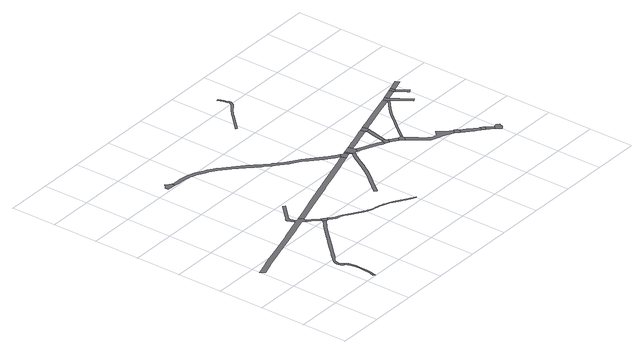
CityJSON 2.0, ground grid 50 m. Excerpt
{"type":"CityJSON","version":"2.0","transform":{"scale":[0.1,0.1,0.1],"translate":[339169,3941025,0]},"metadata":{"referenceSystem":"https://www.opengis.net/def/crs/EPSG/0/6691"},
"CityObjects":{
"road1":{"type":"Road","attributes":{"RoadStructureAttribute.sectionType":"1"},"geometry":[{"type":"MultiSurface","lod":"1","boundaries":[[[0,1,2,3,4,5,6,7,8,9,10,11,12,13,14,15,16,17,18,19,20,21,22,23,24]]]}]},
"road2":{"type":"Road","geometry":[{"type":"MultiSurface","lod":"1","boundaries":[[[25,26,27,28,29,30,13,12,31,32,33]]]}]},
"road3":{"type":"Road","attributes":{"RoadStructureAttribute.sectionType":"1"},"geometry":[{"type":"MultiSurface","lod":"1","boundaries":[[[34,35,36,37,38,39,40,41,42,43,44,45,46,47,48,49,50,51,52,53,54,55,56,57,58,59,60,61,62,63,64,65,66,67,68,69,70,71,72,73,74,75,76,77,78,79,80,81,82,83,84,85,86]]]}]},
"road4":{"type":"Road","attributes":{"RoadStructureAttribute.sectionType":"1"},"geometry":[{"type":"MultiSurface","lod":"1","boundaries":[[[87,88,89,90,91,92,93,94,95,96,97,98,99,100,101,102,103,104,105,106,107,108,109,110,111,112,113,114,33,32,115,116,117,118,119,120,121,122,123,124,125,126,127,128,129,130,131,132,133,134,135,136,137,138]]]}]},
"road5":{"type":"Road","geometry":[{"type":"MultiSurface","lod":"1","boundaries":[[[139,140,141,142,74,73,143,144,145,146,147]]]}]},
"road6":{"type":"Road","attributes":{"RoadStructureAttribute.sectionType":"1"},"geometry":[{"type":"MultiSurface","lod":"1","boundaries":[[[85,148,149,150,151,152,153,154,155,156,157,158,159,160,161,162,163,86]]]}]},
"road7":{"type":"Road","geometry":[{"type":"MultiSurface","lod":"1","boundaries":[[[164,165,166,167,168,169,170,171,172,139,147,173,174,175,176,87,138]]]}]},
"road8":{"type":"Road","geometry":[{"type":"MultiSurface","lod":"1","boundaries":[[[177,178,179,180,181,182,183,184,185,186,187,188,189,190,191,192]]]}]},
"road9":{"type":"Road","attributes":{"RoadStructureAttribute.sectionType":"1"},"geometry":[{"type":"MultiSurface","lod":"1","boundaries":[[[193,194,195,196,197,198,199,200,201,202,203,204,205,206,207,208,209,210,211,212,213,214,215,216,217,218,219,220,221,222,223,224,225,226,227,228,229,230,231,232,233,234,235,236,237,238,239,240,241,242,243,244,245,246,247,248,249,250,251,252,253,254,255,256,257,258,259,260,261,262,263,264,265,266,267,268,269,170,169]]]}]},
"road10":{"type":"Road","attributes":{"RoadStructureAttribute.sectionType":"1"},"geometry":[{"type":"MultiSurface","lod":"1","boundaries":[[[270,271,272,273,274,275,276,277,278,279,280,281,282,283,284,285,286,287,288,289,290,291,80,79]]]}]},
"road11":{"type":"Road","attributes":{"RoadStructureAttribute.sectionType":"1"},"geometry":[{"type":"MultiSurface","lod":"1","boundaries":[[[292,293,294,295,296,297,298,299,300,301,302,303,304,305,306,307,308,309,310,311,312,313,314,315,316,317,318,319,320,180,179,321,322,323,324,325,326,327,328,329,330,331,332,333,334,335,336,337,338,339,340,341,342,343,344,345,346,347,348,349,350,351,352,353,281,354]]]}]},
"road12":{"type":"Road","attributes":{"RoadStructureAttribute.sectionType":"1"},"geometry":[{"type":"MultiSurface","lod":"1","boundaries":[[[355,356,357,358,359,360,361,362,363,364,365,366,367,368,369,370,371,372,373,374,375,376,377,378,379,380,381,382]]]}]},
"road13":{"type":"Road","geometry":[{"type":"MultiSurface","lod":"1","boundaries":[[[281,280,383,384,385,354]]]}]},
"road14":{"type":"Road","geometry":[{"type":"MultiSurface","lod":"1","boundaries":[[[355,386,384,383]]]}]},
"road15":{"type":"Road","geometry":[{"type":"MultiSurface","lod":"1","boundaries":[[[387,388,389,390,391,392,393,394,395,386,355,382]]]}]},
"road16":{"type":"Road","attributes":{"RoadStructureAttribute.sectionType":"1"},"geometry":[{"type":"MultiSurface","lod":"1","boundaries":[[[396,397,398,399,400,401,389,388,402,403,404,405,406,407,408,409]]]}]},
"road17":{"type":"Road","attributes":{"RoadStructureAttribute.sectionType":"1"},"geometry":[{"type":"MultiSurface","lod":"1","boundaries":[[[392,410,411,412,413,414,415,416,417,418,419,420,421,422,423,424,393]]]}]},
"road18":{"type":"Road","attributes":{"RoadStructureAttribute.sectionType":"1"},"geometry":[{"type":"MultiSurface","lod":"1","boundaries":[[[425,426,427,428,429,430,431,432,433,434,435,436,437,438,439,440,441,442,443,444,445,446,447,448,449,450,451,452,453,454,455]]]}]},
"road19":{"type":"Road","geometry":[{"type":"MultiSurface","lod":"1","boundaries":[[[456,457,458,459,460,461,462,396,409]]]}]},
"road20":{"type":"Road","attributes":{"RoadStructureAttribute.sectionType":"1"},"geometry":[{"type":"MultiSurface","lod":"1","boundaries":[[[463,464,465,466,467,457,456,468,469,470,471]]]}]},
"road21":{"type":"Road","attributes":{"RoadStructureAttribute.sectionType":"1"},"geometry":[{"type":"MultiSurface","lod":"1","boundaries":[[[472,473,474,475,461,460,476,477,478,479,480]]]}]},
"road22":{"type":"Road","geometry":[{"type":"MultiSurface","lod":"1","boundaries":[[[481,482,483,484,485,486,487,488,489,490,491,492,493,463,471,494,495]]]}]},
"road23":{"type":"Road","geometry":[{"type":"MultiSurface","lod":"1","boundaries":[[[496,497,498,419,418,499,472,480]]]}]},
"road24":{"type":"Road","attributes":{"RoadStructureAttribute.sectionType":"1"},"geometry":[{"type":"MultiSurface","lod":"1","boundaries":[[[500,501,502,503,504,505,506,507,508,509,510,511,512,513,514,515,516,517,518,519,520,521,522,523,524,525,526,527,528,481,495]]]}]},
"road25":{"type":"Road","attributes":{"RoadStructureAttribute.sectionType":"1"},"geometry":[{"type":"MultiSurface","lod":"1","boundaries":[[[529,530,531,532,533,534,535,498,497,536,537,538,539,540,529,541,542,543,544,545,546,547,548,487,486,549,550,551,552,553,554,555,556,557,558,559]]]}]},
"road26":{"type":"Road","geometry":[{"type":"MultiSurface","lod":"1","boundaries":[[[560,513,512,561,562,563,564,565,566,567]]]}]},
"road27":{"type":"Road","attributes":{"RoadStructureAttribute.sectionType":"1"},"geometry":[{"type":"MultiSurface","lod":"1","boundaries":[[[568,569,570,562,561,571,572,573,574]]]}]},
"road28":{"type":"Road","geometry":[{"type":"MultiSurface","lod":"1","boundaries":[[[575,574,573,576,577,578]]]}]},
"road29":{"type":"Road","attributes":{"RoadStructureAttribute.sectionType":"1"},"geometry":[{"type":"MultiSurface","lod":"1","boundaries":[[[579,577,576,580]]]}]},
"road30":{"type":"Road","geometry":[{"type":"MultiSurface","lod":"1","boundaries":[[[581,582,583,584,585,579,580,586,587,588,589]]]}]},
"road31":{"type":"Road","attributes":{"RoadStructureAttribute.sectionType":"1"},"geometry":[{"type":"MultiSurface","lod":"1","boundaries":[[[590,530,529,559,591,592,593,594,595,596,597]]]}]},
"road32":{"type":"Road","geometry":[{"type":"MultiSurface","lod":"1","boundaries":[[[598,599,600,590,597,601]]]}]},
"road33":{"type":"Road","geometry":[{"type":"MultiSurface","lod":"1","boundaries":[[[602,603,604,605,598,601]]]}]},
"road34":{"type":"Road","attributes":{"RoadStructureAttribute.sectionType":"1"},"geometry":[{"type":"MultiSurface","lod":"1","boundaries":[[[602,606,607,608,609,603]]]}]},
"road35":{"type":"Road","attributes":{"RoadStructureAttribute.sectionType":"1"},"geometry":[{"type":"MultiSurface","lod":"1","boundaries":[[[610,611,604,603]]]}]}
},
"vertices":[
[640,9,0],[642,20,0],[655,67,0],[660,96,0],[663,132,0],[665,193,0],[665,225,0],[663,259,0],[658,303,0],[654,320,0],[648,340,0],[637,358,0],[626,371,0],[609,358,0],[620,346,0],[629,331,0],[635,315,0],[638,300,0],[643,257,0],[645,225,0],[645,193,0],[643,133,0],[640,99,0],[636,71,0],[623,24,0],
[584,394,0],[586,390,0],[586,387,0],[585,387,0],[585,364,0],[599,364,0],[613,388,0],[602,404,0],[581,401,0],
[941,1200,0],[850,1173,0],[706,1128,0],[639,1106,0],[580,1089,0],[579,1089,0],[569,1086,0],[522,1073,0],[408,1041,0],[356,1027,0],[321,1017,0],[193,977,0],[135,959,0],[70,936,0],[49,929,0],[38,927,0],[1,913,0],[37,865,0],[88,886,0],[167,912,0],[171,913,0],[207,926,0],[327,960,0],[423,990,0],[536,1022,0],[582,1035,0],[583,1035,0],[654,1055,0],[710,1073,0],[723,1077,0],[806,1101,0],[848,1116,0],[865,1122,0],[956,1150,0],[970,1154,0],[985,1158,0],[991,1156,0],[996,1151,0],[1002,1145,0],[1012,1134,0],[1036,1151,0],[1032,1159,0],[1032,1163,0],[1034,1169,0],[1037,1171,0],[1039,1173,0],[1009,1220,0],[985,1214,0],[978,1214,0],[973,1215,0],[971,1216,0],[967,1220,0],[937,1210,0],
[1120,1007,0],[1113,1001,0],[1087,979,0],[1058,952,0],[1026,924,0],[999,898,0],[921,820,0],[886,783,0],[849,745,0],[796,691,0],[702,593,0],[694,585,0],[686,577,0],[654,547,0],[641,533,0],[633,523,0],[632,522,0],[626,515,0],[617,505,0],[611,499,0],[606,494,0],[599,485,0],[592,476,0],[586,461,0],[582,450,0],[578,429,0],[578,421,0],[579,409,0],[599,412,0],[598,421,0],[598,427,0],[602,445,0],[610,466,0],[614,472,0],[620,479,0],[630,488,0],[640,496,0],[651,505,0],[670,521,0],[697,547,0],[716,564,0],[817,670,0],[882,736,0],[908,762,0],[943,799,0],[1020,876,0],[1046,902,0],[1061,915,0],[1078,930,0],[1108,957,0],[1131,977,0],[1137,981,0],
[1139,1046,0],[1136,1049,0],[1071,1112,0],[1045,1139,0],[1029,1114,0],[1050,1091,0],[1108,1033,0],[1113,1028,0],[1118,1022,0],
[950,1268,0],[950,1273,0],[950,1278,0],[951,1284,0],[954,1289,0],[969,1310,0],[995,1333,0],[1118,1459,0],[1096,1480,0],[1068,1451,0],[974,1355,0],[943,1326,0],[920,1305,0],[913,1297,0],[911,1290,0],[913,1284,0],
[1146,987,0],[1151,988,0],[1154,988,0],[1158,988,0],[1161,986,0],[1166,984,0],[1185,1007,0],[1163,1024,0],[1153,1034,0],[1119,1021,0],[1122,1017,0],[1122,1014,0],[1122,1010,0],
[697,2529,0],[727,2526,0],[773,2523,0],[776,2562,0],[768,2566,0],[763,2570,0],[760,2573,0],[757,2577,0],[756,2580,0],[756,2584,0],[718,2609,0],[702,2585,0],[696,2579,0],[688,2575,0],[680,2572,0],[679,2530,0],
[1175,976,0],[1209,953,0],[1238,934,0],[1252,928,0],[1262,926,0],[1271,926,0],[1280,925,0],[1289,922,0],[1312,912,0],[1323,906,0],[1337,898,0],[1357,885,0],[1382,866,0],[1404,851,0],[1424,838,0],[1446,823,0],[1460,814,0],[1470,807,0],[1492,795,0],[1507,786,0],[1529,775,0],[1541,769,0],[1561,762,0],[1577,757,0],[1592,753,0],[1616,748,0],[1632,745,0],[1646,742,0],[1668,737,0],[1690,731,0],[1710,725,0],[1738,711,0],[1769,696,0],[1801,678,0],[1868,638,0],[1888,626,0],[1913,610,0],[1953,586,0],[2002,556,0],[2007,564,0],[2010,569,0],[1960,599,0],[1920,623,0],[1898,637,0],[1876,651,0],[1809,691,0],[1776,710,0],[1745,725,0],[1716,739,0],[1694,746,0],[1672,751,0],[1649,757,0],[1632,761,0],[1619,763,0],[1596,767,0],[1581,771,0],[1566,776,0],[1547,783,0],[1535,789,0],[1514,799,0],[1499,808,0],[1478,820,0],[1454,835,0],[1433,850,0],[1412,864,0],[1391,879,0],[1366,897,0],[1345,911,0],[1330,920,0],[1318,925,0],[1308,930,0],[1297,936,0],[1282,943,0],[1268,950,0],[1254,959,0],[1226,978,0],[1193,1000,0],
[1048,1177,0],[1156,1210,0],[1342,1269,0],[1410,1290,0],[1580,1345,0],[1639,1364,0],[1702,1384,0],[1756,1401,0],[1979,1470,0],[2080,1502,0],[2171,1531,0],[2155,1582,0],[2063,1550,0],[1737,1450,0],[1695,1437,0],[1640,1419,0],[1626,1415,0],[1566,1396,0],[1509,1379,0],[1325,1321,0],[1222,1288,0],[1140,1260,0],
[2170,1625,0],[2166,1628,0],[2063,1705,0],[2049,1716,0],[1884,1859,0],[1793,1922,0],[1790,1924,0],[1742,1957,0],[1653,2034,0],[1647,2039,0],[1596,2088,0],[1527,2152,0],[1471,2210,0],[1371,2305,0],[1266,2398,0],[1259,2403,0],[1240,2417,0],[1216,2435,0],[1185,2455,0],[1156,2469,0],[1091,2503,0],[1064,2516,0],[1025,2532,0],[993,2541,0],[976,2544,0],[926,2552,0],[885,2556,0],[846,2559,0],[784,2560,0],[842,2517,0],[881,2514,0],[920,2510,0],[979,2501,0],[984,2500,0],[1011,2492,0],[1047,2478,0],[1072,2466,0],[1137,2432,0],[1164,2418,0],[1192,2400,0],[1215,2383,0],[1239,2365,0],[1343,2274,0],[1441,2180,0],[1498,2121,0],[1542,2077,0],[1549,2072,0],[1564,2059,0],[1625,2002,0],[1647,1984,0],[1679,1956,0],[1715,1926,0],[1754,1898,0],[1769,1887,0],[1814,1857,0],[1858,1826,0],[1906,1784,0],[1911,1780,0],[1986,1714,0],[2022,1682,0],[2079,1640,0],[2109,1617,0],[2180,1618,0],
[2267,1539,0],[2236,1496,0],[2220,1475,0],[2201,1446,0],[2194,1433,0],[2176,1401,0],[2138,1339,0],[2114,1298,0],[2080,1246,0],[2049,1202,0],[2007,1146,0],[1959,1091,0],[1908,1029,0],[1842,950,0],[1869,927,0],[1936,1008,0],[1986,1068,0],[2034,1124,0],[2077,1182,0],[2109,1226,0],[2144,1279,0],[2169,1321,0],[2206,1383,0],[2231,1428,0],[2247,1453,0],[2248,1455,0],[2262,1473,0],[2295,1519,0],
[2240,1554,0],[2226,1602,0],[2209,1597,0],
[2249,1609,0],
[2303,1530,0],[2331,1519,0],[2349,1560,0],[2344,1574,0],[2343,1578,0],[2345,1585,0],[2330,1634,0],[2318,1630,0],[2256,1611,0],
[2620,1442,0],[2610,1444,0],[2569,1463,0],[2565,1465,0],[2460,1512,0],[2431,1524,0],[2372,1501,0],[2392,1492,0],[2442,1470,0],[2551,1422,0],[2579,1409,0],[2584,1407,0],[2592,1403,0],[2602,1399,0],
[2372,1592,0],[2373,1593,0],[2439,1612,0],[2444,1614,0],[2512,1634,0],[2553,1647,0],[2638,1672,0],[2647,1674,0],[2670,1680,0],[2653,1734,0],[2622,1725,0],[2550,1702,0],[2429,1664,0],[2422,1662,0],[2355,1641,0],
[2272,3090,0],[2283,3057,0],[2288,3040,0],[2288,3030,0],[2285,3019,0],[2281,3011,0],[2275,3001,0],[2270,2996,0],[2265,2991,0],[2222,2960,0],[2200,2943,0],[2130,2884,0],[2119,2873,0],[1948,2699,0],[1962,2685,0],[2130,2855,0],[2144,2869,0],[2212,2927,0],[2234,2943,0],[2278,2975,0],[2285,2982,0],[2291,2988,0],[2299,3001,0],[2304,3013,0],[2308,3028,0],[2308,3043,0],[2302,3062,0],[2291,3096,0],[2273,3155,0],[2272,3158,0],[2250,3151,0],
[2656,1376,0],[2675,1417,0],[2671,1421,0],[2668,1426,0],[2667,1445,0],[2628,1453,0],[2626,1444,0],
[2761,1361,0],[2737,1380,0],[2717,1395,0],[2698,1405,0],[2681,1414,0],[2677,1365,0],[2692,1357,0],[2709,1345,0],[2730,1327,0],
[2674,1673,0],[2672,1667,0],[2665,1633,0],[2654,1580,0],[2696,1586,0],[2697,1588,0],[2705,1628,0],[2711,1656,0],[2714,1671,0],
[2804,1316,0],[2800,1323,0],[2799,1326,0],[2799,1329,0],[2800,1332,0],[2814,1349,0],[2798,1362,0],[2793,1358,0],[2788,1356,0],[2781,1355,0],[2778,1355,0],[2772,1355,0],[2768,1357,0],[2751,1306,0],[2770,1287,0],
[2720,1692,0],[2725,1698,0],[2709,1751,0],[2673,1678,0],
[2795,1254,0],[2824,1213,0],[2877,1142,0],[2878,1141,0],[2905,1107,0],[2925,1086,0],[3002,1054,0],[3050,1040,0],[3105,1020,0],[3125,1011,0],[3143,1000,0],[3153,993,0],[3161,986,0],[3190,1021,0],[3129,1079,0],[3091,1122,0],[3069,1147,0],[3023,1102,0],[3014,1099,0],[3001,1103,0],[2981,1109,0],[2963,1118,0],[2951,1128,0],[2940,1139,0],[2912,1170,0],[2880,1213,0],[2877,1218,0],[2861,1240,0],[2831,1281,0],
[3241,1853,0],[3225,1901,0],[3212,1897,0],[3015,1839,0],[2975,1827,0],[2778,1768,0],[2714,1753,0],[2731,1701,0],[2804,1724,0],[2808,1725,0],[2990,1779,0],[3017,1788,0],[3135,1759,0],[3097,1723,0],[3058,1680,0],[2990,1599,0],[2966,1569,0],[2952,1552,0],[2920,1512,0],[2875,1457,0],[2875,1425,0],[2935,1499,0],[2968,1540,0],[2985,1561,0],[3006,1586,0],[3030,1615,0],[3073,1667,0],[3111,1709,0],[3120,1717,0],[3148,1744,0],[3254,1838,0],
[3197,1022,0],[3204,950,0],[3233,985,0],[3229,990,0],[3226,999,0],[3227,1009,0],[3229,1011,0],[3203,1028,0],
[3380,858,0],[3337,895,0],[3286,939,0],[3313,856,0],[3354,822,0],[3359,817,0],[3389,851,0],
[3393,857,0],[3393,787,0],[3423,821,0],[3417,838,0],
[3491,760,0],[3461,727,0],
[3540,713,0],[3543,724,0],[3554,741,0],[3523,765,0],[3505,762,0],[3464,723,0],[3480,708,0],[3506,674,0],[3543,701,0],
[3268,1915,0],[3259,1843,0],[3315,1768,0],[3392,1651,0],[3421,1671,0],[3343,1788,0],[3287,1864,0],[3283,1869,0],
[3395,1957,0],[3377,1951,0],[3355,1944,0],[3410,1910,0],
[3416,1902,0],[3450,1924,0],[3434,1970,0],[3404,1960,0],
[3481,1800,0],[3494,1780,0],[3514,1792,0],[3529,1800,0],
[3581,1967,0],[3565,2014,0]
]}
